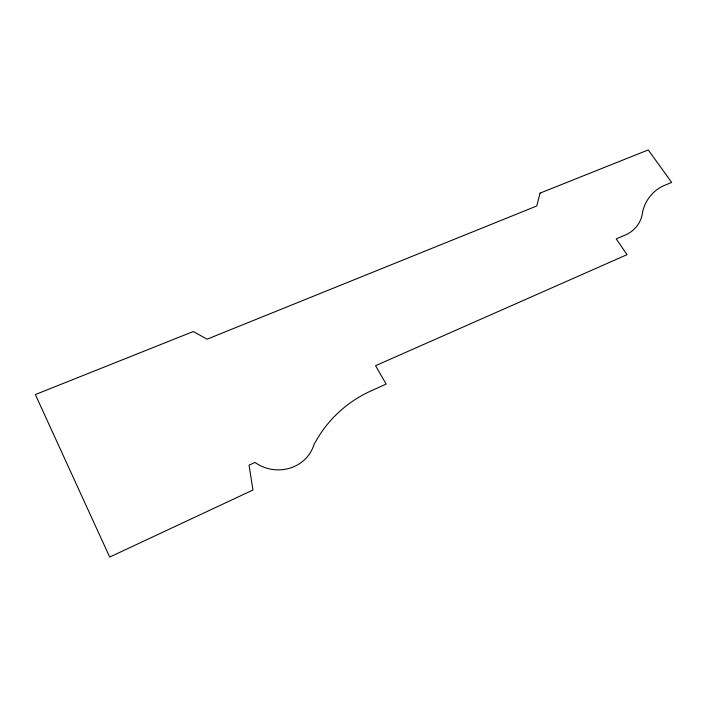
<?xml version="1.0" encoding="UTF-8"?>
<svg xmlns="http://www.w3.org/2000/svg" width="707" height="707" viewBox="0 0 707 707"><rect width="100%" height="100%" fill="white"/><g stroke="black" fill="none" stroke-linecap="round" stroke-linejoin="round"><path stroke-width="1.06" d="M540.051 193.117L536.79 205.967L207.124 339.166L193.223 331.548L35.35 394.559L109.691 557.072L252.956 490.022L249.058 465.162L255.006 462.44A37.71 35.173 7.6 0 0 313.802 445.039A136.813 127.658 40.9 0 1 369.027 391.819L386.163 384.087L375.558 365.687L627.047 254.661L616.23 238.895L623.088 235.935A44.232 34.767 29.9 0 0 642.575 211.985A63.515 48.81 34.5 0 1 661.946 186.48L671.65 182.424L648.248 149.928L540.051 193.117"/></g></svg>
